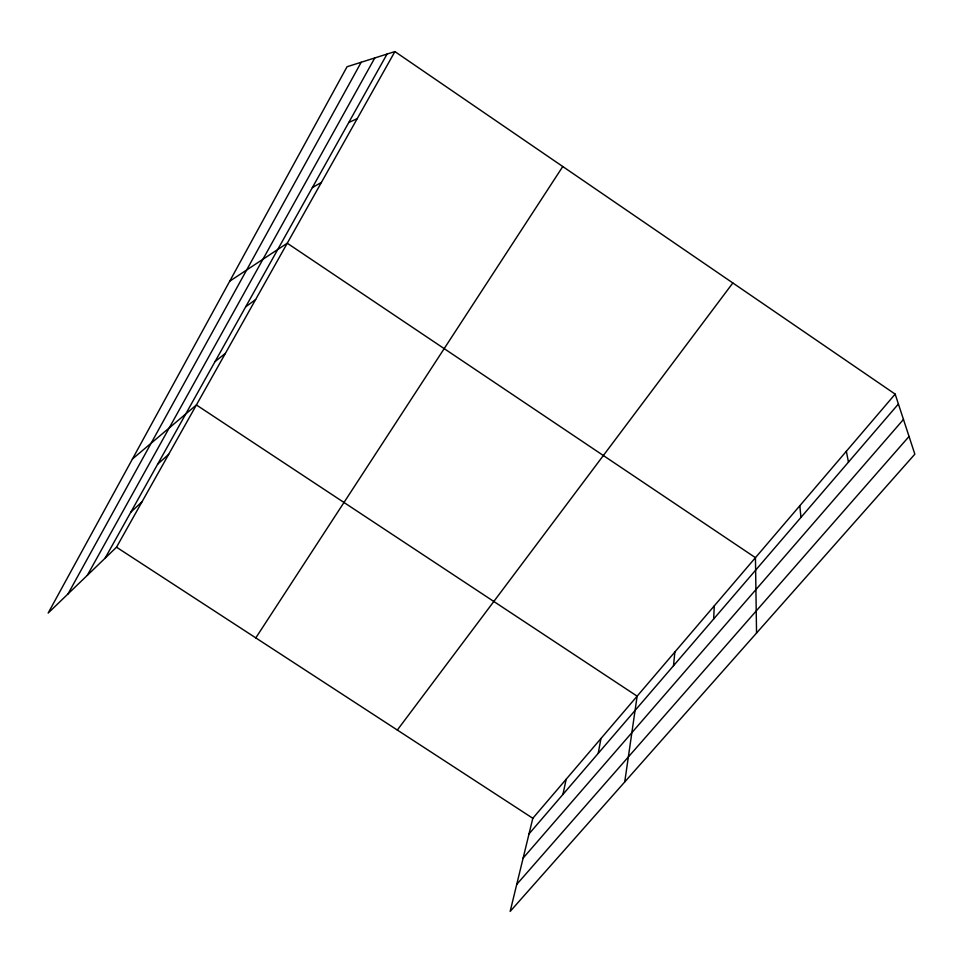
<?xml version="1.0" encoding="UTF-8"?>
<svg xmlns="http://www.w3.org/2000/svg" width="963" height="963" viewBox="0 0 963 963"><rect width="100%" height="100%" fill="white"/><g stroke="black" fill="none" stroke-linecap="round" stroke-linejoin="round"><path stroke-width="1.44" d="M713.655 619.004L714.281 605.859M673.498 665.734L674.882 651.975M624.734 781.968L637.133 696.165L196.404 404.966L132.425 459.026M598.24 753.319L600.936 738.537M562.922 794.427L566.196 779.211M895.169 394.12L532.816 818.273L510.161 911.419L914.85 454.175L895.169 394.12L394.902 51.581L347.053 66.736L48.15 613.07L116.511 547.201L394.902 51.581M68.024 593.918L361.209 62.258M87.344 575.296L374.776 57.961M105.075 558.215L387.054 54.06M255.797 637.891L562.777 166.527M397.322 730.05L732.843 282.978M529.024 833.886L898.407 403.991M523.138 858.069L903.463 419.435M516.734 884.395L909.048 436.456M130.848 512.135L142.043 501.735M157.715 464.094L168.657 454.367M215.05 361.582L225.354 353.409M245.685 306.812L255.616 299.553M229.724 281.184L287.251 243.218L755.449 557.673L756.545 633.028M312.385 187.556L321.401 182.428M348.787 122.494L357.237 118.618M116.511 547.201L532.816 818.273M846.345 451.274L848.463 462.108M799.832 505.719L800.927 517.432"/></g></svg>
